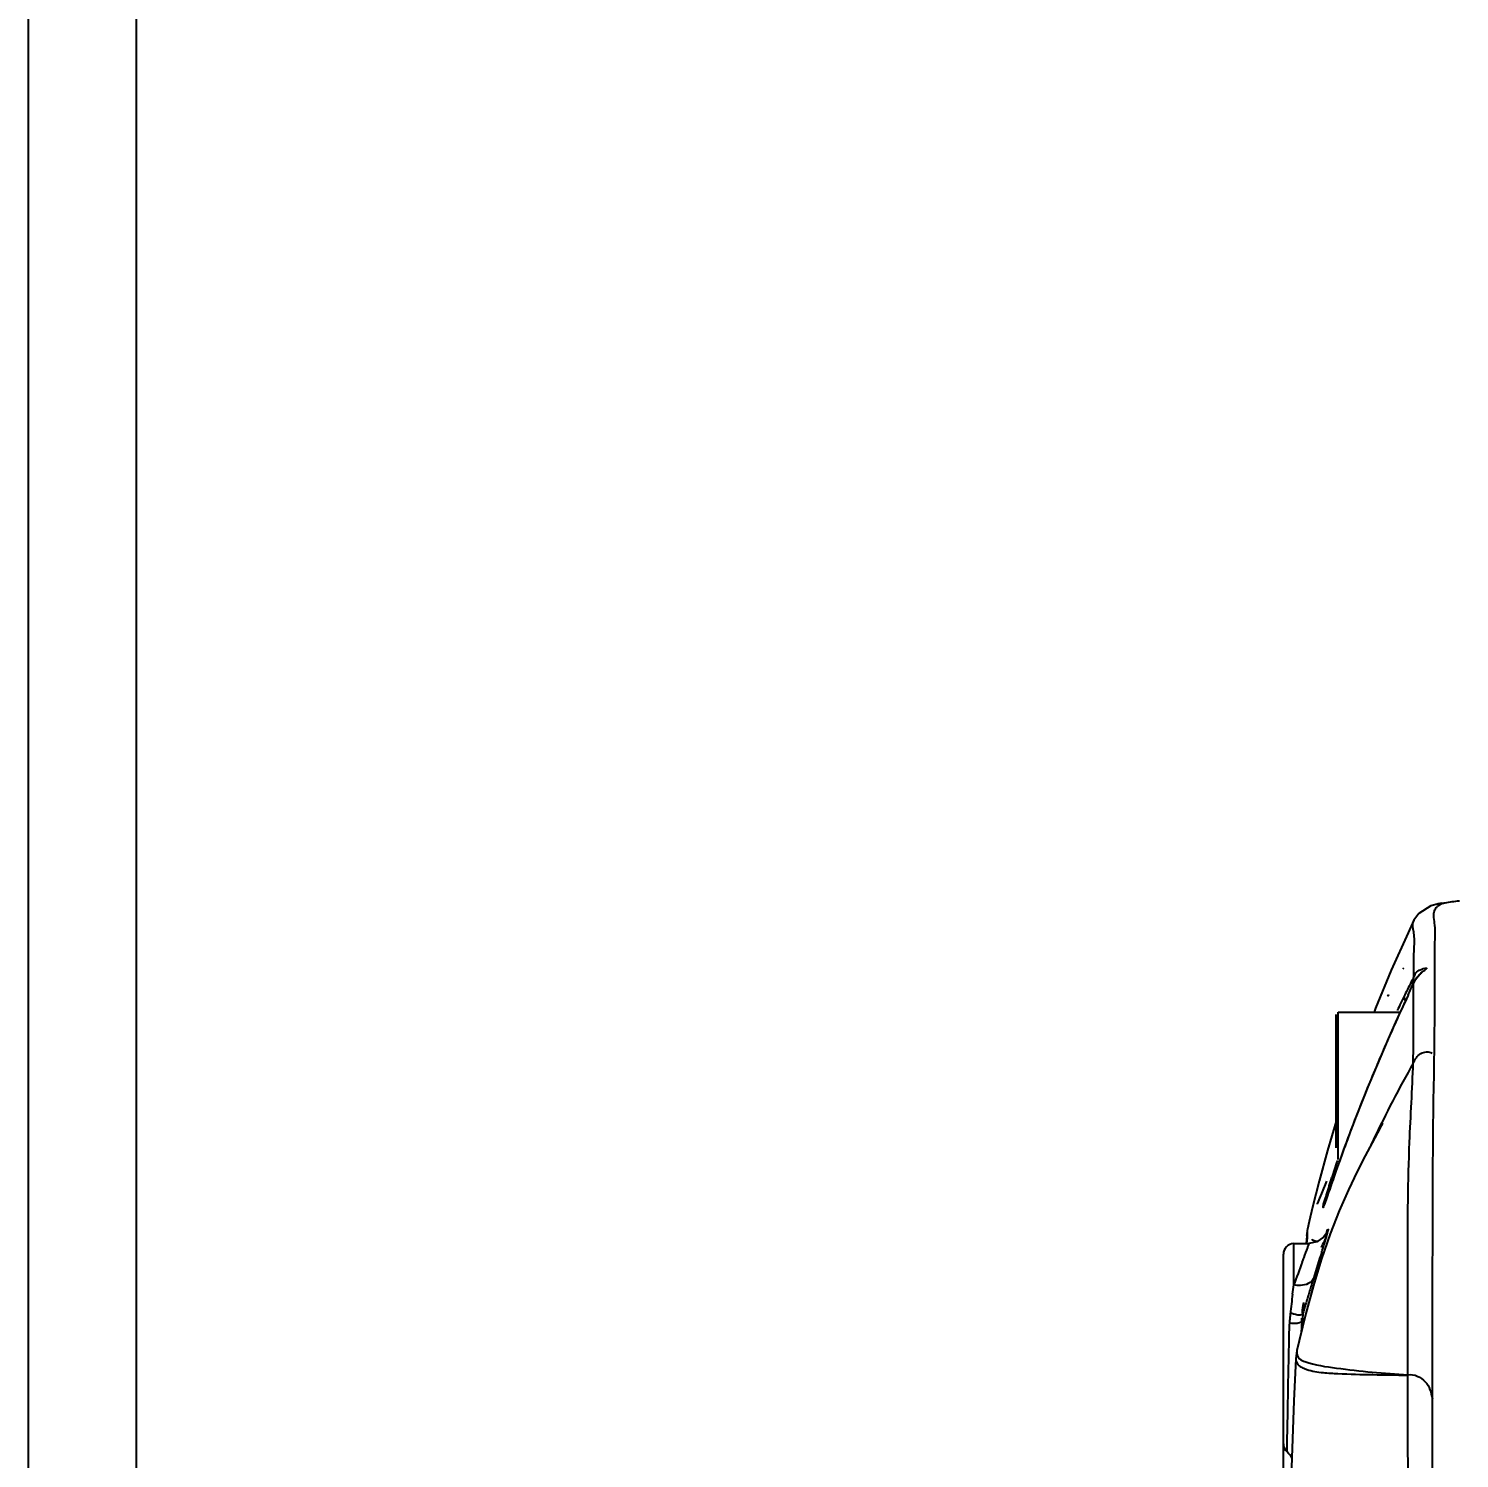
# Model space of a CAD drawing. Header units: millimetres. Extents: x 4086 to 8300, y 123 to 1549.
# Drawn here: x 7121.56 to 7138.56, y 846.44 to 863.42 of the extents above; entities that cross this region are included whole.
import ezdxf

# ---------------------------------------------------------------- set-up
doc = ezdxf.new("R2010")
doc.units = ezdxf.units.MM
doc.layers.add('外形图', color=7, linetype='Continuous')
doc.layers.add('尺寸标注', color=7, linetype='Continuous')
doc.styles.add('思源黑', font='SourceHanSansCN-Normal.ttf')
doc.dimstyles.new('尺寸标注_1_4比例', dxfattribs={"dimtxt": 7, "dimasz": 6, "dimexe": 2, "dimexo": 1.5, "dimgap": 1, "dimtad": 1, "dimdec": 1, "dimlfac": 4, "dimdsep": 46, "dimtxsty": '思源黑', "dimcen": 0.09, "dimadec": 0, "dimazin": 0, "dimtp": 0.01, "dimtm": 0.01, "dimtfac": 1, "dimtdec": 1, "dimtofl": 0, "dimtmove": 0, "dimatfit": 3, "dimfxl": 1, "dimtolj": 1, "dimarcsym": 0})

# ---------------------------------------------------------------- blocks, each defined once
blk = doc.blocks.new('*D958')
at = {"layer": 'Defpoints', "color": 0}
for p in [(7181.006, 869.331), (7122.846, 830.481), (7181.006, 827.828)]:
    blk.add_point(p, dxfattribs=at)
at = {"layer": '尺寸标注', "color": 0, "lineweight": -2}
for p, q in [((7122.846, 831.981), (7122.846, 871.331)), ((7181.006, 829.328), (7181.006, 871.331)), ((7128.846, 869.331), (7175.006, 869.331))]:
    blk.add_line(p, q, dxfattribs=at)
at = {"layer": '尺寸标注', "color": 0}
for points in [[(7128.846, 870.331), (7128.846, 868.331), (7122.846, 869.331)], [(7175.006, 868.331), (7175.006, 870.331), (7181.006, 869.331)]]:
    blk.add_solid(points, dxfattribs=at)
at = {"layer": '尺寸标注', "color": 0, "insert": (7151.926, 873.96), "char_height": 7, "attachment_point": 5, "style": '思源黑'}
blk.add_mtext('\\A1;232.6', dxfattribs=at)
blk = doc.blocks.new('*D990')
at = {"layer": 'Defpoints', "color": 0}
for p in [(7182.866, 882.152), (7182.866, 707.18), (7121.564, 706.117)]:
    blk.add_point(p, dxfattribs=at)
at = {"layer": '尺寸标注', "color": 0, "lineweight": -2}
for p, q in [((7121.564, 707.617), (7121.564, 884.152)), ((7182.866, 708.68), (7182.866, 884.152)), ((7127.564, 882.152), (7176.866, 882.152))]:
    blk.add_line(p, q, dxfattribs=at)
at = {"layer": '尺寸标注', "color": 0}
for points in [[(7127.564, 883.152), (7127.564, 881.152), (7121.564, 882.152)], [(7176.866, 881.152), (7176.866, 883.152), (7182.866, 882.152)]]:
    blk.add_solid(points, dxfattribs=at)
at = {"layer": '尺寸标注', "color": 0, "insert": (7152.215, 886.777), "char_height": 7, "attachment_point": 5, "style": '思源黑'}
blk.add_mtext('\\A1;245.2', dxfattribs=at)

msp = doc.modelspace()

# ---------------------------------------------------------------- linework, layer by layer
at = {"layer": '外形图'}
for p, q in [((7138.2205, 853.0014), (7138.0744, 852.9109)), ((7138.31, 853.0247), (7138.2205, 853.0014)), ((7138.3497, 853.0313), (7138.303, 853.0233)), ((7138.303, 853.0233), (7138.31, 853.0247)), ((7138.31, 853.0247), (7138.35, 853.0295)), ((7138.3107, 853.0048), (7138.3162, 853.0088)), ((7138.0178, 852.8298), (7137.9482, 852.6817)), ((7138.0171, 852.8281), (7138.0178, 852.8298)), ((7138.0744, 852.9109), (7138.0178, 852.8288)), ((7137.9482, 852.6817), (7137.7483, 852.2349)), ((7138.265, 851.8322), (7138.2655, 852.5028)), ((7138.016, 852.1522), (7138.0159, 852.337)), ((7137.7483, 852.2349), (7137.5623, 851.7852)), ((7138.029, 852.1135), (7138.0133, 852.0834)), ((7138.0146, 852.0862), (7138.0133, 852.0834)), ((7138.0138, 851.7213), (7138.0146, 852.0862)), ((7137.9478, 851.9405), (7137.9083, 851.8545)), ((7137.1176, 849.9868), (7137.1176, 851.7368)), ((7137.1176, 851.7368), (7137.8544, 851.7368)), ((7137.5623, 851.7852), (7137.5439, 851.7368)), ((7137.9075, 851.853), (7137.8851, 851.8042)), ((7137.9083, 851.8545), (7137.9075, 851.853)), ((7138.2636, 851.2941), (7138.265, 851.8322)), ((7137.0926, 850.1255), (7137.0926, 851.7118)), ((7137.8005, 851.6178), (7137.7568, 851.5201)), ((7138.0119, 851.3334), (7138.0138, 851.7213)), ((7137.7126, 851.4202), (7137.6682, 851.3186)), ((7137.7568, 851.5201), (7137.7126, 851.4202)), ((7138.0102, 851.134), (7138.0119, 851.3334)), ((7137.1104, 849.9043), (7137.0634, 849.7708)), ((7137.1368, 849.9782), (7137.1104, 849.9043)), ((7136.8924, 849.7327), (7136.8153, 849.4228)), ((7136.9781, 849.5235), (7136.9748, 849.5138)), ((7136.8153, 849.4228), (7136.7752, 849.2515)), ((7136.8689, 849.4619), (7136.8673, 849.4584)), ((7136.7752, 849.2515), (7136.7546, 849.1612)), ((7136.7418, 849.0335), (7136.7397, 848.9938)), ((7136.7457, 849.0997), (7136.7401, 848.9938)), ((7136.7416, 849.0347), (7136.7403, 849.0092)), ((7136.7446, 849.0778), (7136.7418, 849.0341)), ((7136.7454, 849.101), (7136.7438, 849.0801)), ((7136.7454, 849.1012), (7136.7454, 849.101)), ((7136.7465, 849.1098), (7136.7457, 849.0995)), ((7136.7461, 849.1008), (7136.7457, 849.0995)), ((7136.7457, 849.0995), (7136.7457, 849.0993)), ((7136.7493, 849.07), (7136.7467, 849.0117)), ((7136.7557, 849.1648), (7136.7551, 849.1635)), ((7136.4676, 846.6097), (7136.4676, 848.864)), ((7136.5904, 848.989), (7136.7714, 848.9922)), ((7136.5904, 848.4988), (7136.5904, 848.989)), ((7136.7396, 848.9967), (7136.7391, 848.9881)), ((7136.7397, 848.9986), (7136.7396, 848.9967)), ((7136.7403, 849.0092), (7136.7397, 848.9986)), ((7136.8652, 849.0122), (7136.7714, 848.9922)), ((7136.9229, 848.8898), (7136.9297, 848.9113)), ((7136.5769, 848.3892), (7136.5904, 848.4988)), ((7136.6923, 848.2002), (7136.6902, 848.1636)), ((7136.6923, 848.2007), (7136.6923, 848.2002)), ((7136.7088, 848.1911), (7136.7088, 848.29)), ((7136.5367, 847.8693), (7136.5402, 848.0337)), ((7136.7355, 848.1611), (7136.6551, 847.8362)), ((7136.6852, 848.0742), (7136.677, 847.9245)), ((7136.6852, 848.0742), (7136.6879, 848.1034)), ((7136.6919, 848.0083), (7136.6903, 847.9786)), ((7136.7002, 848.1617), (7136.6919, 848.0083)), ((7136.6551, 847.8362), (7136.6274, 847.7184)), ((7136.6274, 847.7183), (7136.614, 847.621)), ((7136.5133, 846.6382), (7136.5193, 846.9834)), ((7136.5113, 846.5147), (7136.5133, 846.6382)), ((7136.4676, 845.7443), (7136.4676, 846.6097))]:
    msp.add_line(p, q, dxfattribs=at)
for points in [[(7138.1143, 852.2112), (7138.1133, 852.2112), (7138.029, 852.1135)], [(7137.8851, 851.8042), (7137.8434, 851.7127), (7137.8005, 851.6178)], [(7137.6682, 851.3186), (7137.6239, 851.2159), (7137.58, 851.1125), (7137.5365, 851.009), (7137.4937, 850.9056), (7137.4518, 850.803), (7137.411, 850.7015), (7137.3713, 850.6015), (7137.333, 850.5035)], [(7137.0926, 850.4422), (7136.9899, 850.0936), (7136.8924, 849.7327)], [(7137.333, 850.5035), (7137.2962, 850.4079), (7137.2608, 850.315), (7137.2272, 850.2252)], [(7137.6351, 850.3998), (7137.6434, 850.4161), (7137.6286, 850.3875), (7137.5853, 850.3051), (7137.5214, 850.1844)], [(7137.2272, 850.2252), (7137.1952, 850.1389), (7137.1651, 850.0565), (7137.1368, 849.9782)], [(7137.5214, 850.1844), (7137.4407, 850.031), (7137.3451, 849.8442), (7137.2398, 849.6263), (7137.131, 849.3793)], [(7136.9797, 849.7315), (7136.9198, 849.583), (7136.8979, 849.5294), (7136.8809, 849.489), (7136.8689, 849.4619)], [(7137.0634, 849.7708), (7137.0429, 849.7117), (7137.0243, 849.6579)], [(7137.0243, 849.6579), (7136.9694, 849.4984), (7136.9605, 849.4729), (7136.9536, 849.4534), (7136.9487, 849.4402), (7136.9483, 849.439)], [(7137.131, 849.3793), (7137.0237, 849.1056), (7136.9215, 848.8089), (7136.8252, 848.4919), (7136.7355, 848.1611)], [(7136.7517, 849.1459), (7136.7489, 849.1308), (7136.7465, 849.1098)], [(7136.9833, 849.1167), (7136.9863, 849.1237), (7136.9823, 849.1162), (7136.9456, 849.0673), (7136.8652, 849.0122)], [(7136.7063, 848.2813), (7136.6996, 848.2548), (7136.6949, 848.2276), (7136.6923, 848.2002)], [(7136.6141, 847.6222), (7136.5932, 847.1218), (7136.56, 846.2179), (7136.5322, 845.3166), (7136.5097, 844.4276), (7136.4923, 843.5617), (7136.4795, 842.7309), (7136.4708, 841.9421), (7136.4657, 841.2136), (7136.4633, 840.5451), (7136.4631, 840.2368)]]:
    msp.add_lwpolyline(points, dxfattribs=at)
for centre, radius, start, end in [((7139.0354, 851.4862), 1.3789, 145.85742, 146.40825), ((7110.8623, 864.4459), 29.8331, 335.21723, 335.52512), ((7143.933, 848.9917), 6.7082, 152.4196, 153.09408), ((7142.2598, 849.866), 4.8204, 151.72213, 152.4237), ((7142.3473, 849.6027), 5.1912, 153.13594, 153.42467), ((7149.0755, 846.4319), 12.4526, 153.73787, 154.68522), ((7145.571, 848.1597), 8.5454, 153.08961, 153.72989), ((7163.2279, 840.1936), 27.8759, 155.27163, 156.46835), ((7158.8762, 842.1124), 23.1199, 156.52238, 157.16482), ((7158.2384, 842.3783), 22.4289, 157.15846, 157.95001), ((7151.2274, 843.6941), 15.1672, 150.62519, 154.48678), ((7157.7416, 842.5813), 21.8922, 157.95447, 159.24663), ((7157.9877, 842.491), 22.1544, 159.25365, 160.28421), ((7151.4788, 843.5711), 15.4471, 154.47673, 154.74703), ((7151.8275, 845.1003), 15.5052, 161.6761, 162.46216), ((7136.5926, 848.864), 0.125, 91, 180), ((7180.5314, 835.0441), 45.7537, 162.38535, 162.79841), ((7169.2902, 836.3558), 34.8816, 159.15108, 159.62774), ((7165.1449, 839.8332), 29.6392, 162.8459, 163.1136), ((7194.6747, 841.2521), 58.5346, 172.996511, 173.11074), ((7161.5268, 840.932), 25.8579, 163.11459, 163.43692), ((7176.7345, 843.4201), 40.4638, 173.11133, 173.28324), ((7159.5141, 841.5309), 23.758, 163.43768, 163.79617), ((7137.8657, 848.0048), 1.3257, 177.03852, 178.74697), ((7137.8, 848.0082), 1.2599, 175.22901, 177.03962), ((7137.7299, 848.014), 1.1896, 173.3011, 175.23024), ((7136.5926, 846.6097), 0.125, 180, 229.41776), ((7136.3486, 846.3249), 0.25, 27.61683, 49.41776)]:
    msp.add_arc(centre, radius, start, end, dxfattribs=at)
for points, knots in [([(7138.2655, 852.5028), (7138.2652, 852.5917), (7138.285, 852.7384), (7138.2437, 852.8958), (7138.2663, 852.9523)], [0, 0, 0, 0, 0.5934934, 1, 1, 1, 1]), ([(7138.2663, 852.9523), (7138.2703, 852.9622), (7138.2832, 852.9819), (7138.3007, 852.9973), (7138.3107, 853.0048)], [0, 0, 0, 0, 0.4585192, 1, 1, 1, 1]), ([(7138.3162, 853.0088), (7138.3214, 853.0125), (7138.3324, 853.0197), (7138.3439, 853.0262), (7138.35, 853.0295)], [0, 0, 0, 0, 0.4815078, 1, 1, 1, 1]), ([(7138.35, 853.0295), (7138.3625, 853.0322), (7138.4313, 853.0456), (7138.501, 853.0545), (7138.5579, 853.0614)], [0, 0, 0, 0, 0.182184, 1, 1, 1, 1]), ([(7138.0159, 852.337), (7138.0158, 852.4542), (7138.0394, 852.6115), (7137.9971, 852.783), (7138.0155, 852.8243)], [0, 0, 0, 0, 0.7215045, 1, 1, 1, 1]), ([(7138.0147, 852.1497), (7138.0348, 852.1884), (7138.0391, 852.2385), (7138.1824, 852.2688), (7138.1672, 852.2535)], [0, 0, 0, 0, 0.6684275, 1, 1, 1, 1]), ([(7138.1672, 852.2535), (7138.1626, 852.2489), (7138.1445, 852.236), (7138.1277, 852.2218), (7138.1159, 852.2118)], [0, 0, 0, 0, 0.2949297, 1, 1, 1, 1]), ([(7138.0147, 852.1497), (7138.0094, 852.1386), (7138.0015, 852.1149), (7137.9997, 852.0894), (7138.002, 852.0771)], [0, 0, 0, 0, 0.4934055, 1, 1, 1, 1]), ([(7138.0679, 852.1659), (7138.0578, 852.1547), (7138.0379, 852.1295), (7138.0218, 852.1015), (7138.0146, 852.0862)], [0, 0, 0, 0, 0.471126, 1, 1, 1, 1]), ([(7138.1159, 852.2118), (7138.1082, 852.2053), (7138.0915, 852.1907), (7138.0759, 852.1749), (7138.0679, 852.1659)], [0, 0, 0, 0, 0.4549113, 1, 1, 1, 1]), ([(7137.9082, 851.9419), (7137.904, 851.9327), (7137.9013, 851.9099), (7137.9053, 851.8879), (7137.9094, 851.8766)], [0, 0, 0, 0, 0.4582269, 1, 1, 1, 1]), ([(7138.0102, 851.1339), (7138.0329, 851.1762), (7138.0783, 851.2662), (7138.1965, 851.2738), (7138.2343, 851.2492)], [0, 0, 0, 0, 0.5152464, 1, 1, 1, 1]), ([(7138.2367, 847.1474), (7138.2378, 847.7302), (7138.2418, 849.1124), (7138.243, 850.4948), (7138.2636, 851.2941)], [0, 0, 0, 0, 0.4215993, 1, 1, 1, 1]), ([(7137.9466, 847.4315), (7137.9506, 848.3521), (7137.9219, 849.5877), (7137.9983, 850.8203), (7138.0102, 851.134)], [0, 0, 0, 0, 0.7457064, 1, 1, 1, 1]), ([(7137.1321, 849.9649), (7137.1158, 849.9194), (7137.0636, 849.7726), (7137.0131, 849.6252), (7136.9781, 849.5235)], [0, 0, 0, 0, 0.3097413, 1, 1, 1, 1]), ([(7136.9692, 849.5306), (7136.974, 849.547), (7136.9979, 849.6278), (7137.0227, 849.7084), (7137.043, 849.7726)], [0, 0, 0, 0, 0.202065, 1, 1, 1, 1]), ([(7136.9491, 849.4407), (7136.9463, 849.433), (7136.939, 849.4086), (7136.9438, 849.4696), (7136.9591, 849.4958), (7136.9692, 849.5306)], [0, 0, 0, 0, 0.1731852, 0.2275514, 1, 1, 1, 1]), ([(7136.9748, 849.5138), (7136.9699, 849.4996), (7136.9614, 849.4752), (7136.9528, 849.4508), (7136.9491, 849.4407)], [0, 0, 0, 0, 0.5814604, 1, 1, 1, 1]), ([(7136.7544, 849.1618), (7136.7509, 849.1519), (7136.7507, 849.1204), (7136.75, 849.0901), (7136.7493, 849.07)], [0, 0, 0, 0, 0.3442673, 1, 1, 1, 1]), ([(7136.881, 849.0152), (7136.8691, 849.0132), (7136.8411, 849.0155), (7136.8171, 849.0291), (7136.805, 849.0379)], [0, 0, 0, 0, 0.446915, 1, 1, 1, 1]), ([(7137.003, 849.1596), (7136.9827, 849.1606), (7136.978, 849.0433), (7136.9372, 848.9969), (7136.918, 848.9428)], [0, 0, 0, 0, 0.2615258, 1, 1, 1, 1]), ([(7136.9297, 848.9113), (7136.9359, 848.931), (7136.956, 848.9944), (7136.976, 849.0578), (7136.989, 849.1017)], [0, 0, 0, 0, 0.3110787, 1, 1, 1, 1]), ([(7136.989, 849.1017), (7136.9932, 849.116), (7136.9918, 849.1279), (7137.0079, 849.1593), (7137.003, 849.1596)], [0, 0, 0, 0, 0.7514876, 1, 1, 1, 1]), ([(7136.6925, 848.7704), (7136.6993, 848.7882), (7136.7209, 848.8453), (7136.7427, 848.9024), (7136.7568, 848.9421)], [0, 0, 0, 0, 0.3111022, 1, 1, 1, 1]), ([(7136.7568, 848.9421), (7136.7612, 848.9545), (7136.7608, 848.964), (7136.7757, 848.9922), (7136.7714, 848.9922)], [0, 0, 0, 0, 0.7548563, 1, 1, 1, 1]), ([(7136.8242, 848.575), (7136.8057, 848.52), (7136.6979, 848.4848), (7136.6169, 848.4939), (7136.5904, 848.4988)], [0, 0, 0, 0, 0.6830728, 1, 1, 1, 1]), ([(7136.6161, 848.0414), (7136.6063, 848.0409), (7136.5845, 848.041), (7136.5627, 848.0426), (7136.5507, 848.0438)], [0, 0, 0, 0, 0.4465496, 1, 1, 1, 1]), ([(7136.6239, 848.1435), (7136.6143, 848.1453), (7136.5931, 848.1502), (7136.5724, 848.1567), (7136.561, 848.1606)], [0, 0, 0, 0, 0.4471007, 1, 1, 1, 1]), ([(7136.6852, 848.0742), (7136.6848, 848.066), (7136.6636, 848.0426), (7136.6349, 848.0423), (7136.6161, 848.0414)], [0, 0, 0, 0, 0.3047068, 1, 1, 1, 1]), ([(7136.6999, 848.1607), (7136.6971, 848.1526), (7136.6711, 848.1346), (7136.6425, 848.1402), (7136.6239, 848.1435)], [0, 0, 0, 0, 0.3120198, 1, 1, 1, 1]), ([(7136.6274, 847.7184), (7136.6197, 847.6848), (7136.6418, 847.6139), (7136.7008, 847.596), (7136.7236, 847.5881)], [0, 0, 0, 0, 0.5877149, 1, 1, 1, 1]), ([(7136.6139, 847.6211), (7136.6128, 847.59), (7136.6441, 847.5381), (7136.6903, 847.5167), (7136.7086, 847.5088)], [0, 0, 0, 0, 0.6085882, 1, 1, 1, 1]), ([(7136.7086, 847.5088), (7136.721, 847.5034), (7136.7951, 847.4758), (7136.8742, 847.4646), (7136.9393, 847.458)], [0, 0, 0, 0, 0.1708973, 1, 1, 1, 1]), ([(7136.7236, 847.5881), (7136.8437, 847.5461), (7137.2545, 847.4867), (7137.6627, 847.4464), (7137.9466, 847.4315)], [0, 0, 0, 0, 0.3091292, 1, 1, 1, 1]), ([(7136.9393, 847.458), (7136.998, 847.4521), (7137.3329, 847.4337), (7137.6681, 847.4314), (7137.9443, 847.4268)], [0, 0, 0, 0, 0.1760217, 1, 1, 1, 1]), ([(7137.9518, 841.7173), (7137.9526, 842.2352), (7137.9498, 844.1384), (7137.9507, 846.0416), (7137.9443, 847.4268)], [0, 0, 0, 0, 0.2721488, 1, 1, 1, 1]), ([(7137.9466, 847.4315), (7138.0198, 847.4437), (7138.1835, 847.3691), (7138.2225, 847.2189), (7138.2367, 847.1476)], [0, 0, 0, 0, 0.5051981, 1, 1, 1, 1]), ([(7138.2408, 841.5852), (7138.2412, 842.0851), (7138.2418, 843.9391), (7138.2425, 845.7932), (7138.2367, 847.1474)], [0, 0, 0, 0, 0.269591, 1, 1, 1, 1])]:
    msp.add_open_spline(points, degree=3, knots=knots, dxfattribs=at)
for points in [[(7136.5287, 847.4816), (7136.5313, 847.6109), (7136.5339, 847.7401), (7136.5367, 847.8693)], [(7136.5193, 846.9834), (7136.5223, 847.1495), (7136.5254, 847.3156), (7136.5287, 847.4816)]]:
    msp.add_open_spline(points, degree=3, dxfattribs=at)

# ---------------------------------------------------------------- dimensions: what is measured, and where the dimension line sits
at = {"layer": '尺寸标注'}
for base, p1, p2, picture, middle in [((7182.8659, 882.1522), (7121.5641, 706.1168), (7182.8659, 707.1804), '*D990', (7152.215, 886.7765)), ((7181.0063, 869.3309), (7122.846, 830.4814), (7181.0063, 827.8284), '*D958', (7151.9262, 873.96))]:
    dim = msp.add_linear_dim(base=base, p1=p1, p2=p2, dimstyle='尺寸标注_1_4比例', dxfattribs=at)
    dim.commit()
    dim.dimension.update_dxf_attribs({"geometry": picture, "text_midpoint": middle})

doc.saveas('drawing.dxf')
